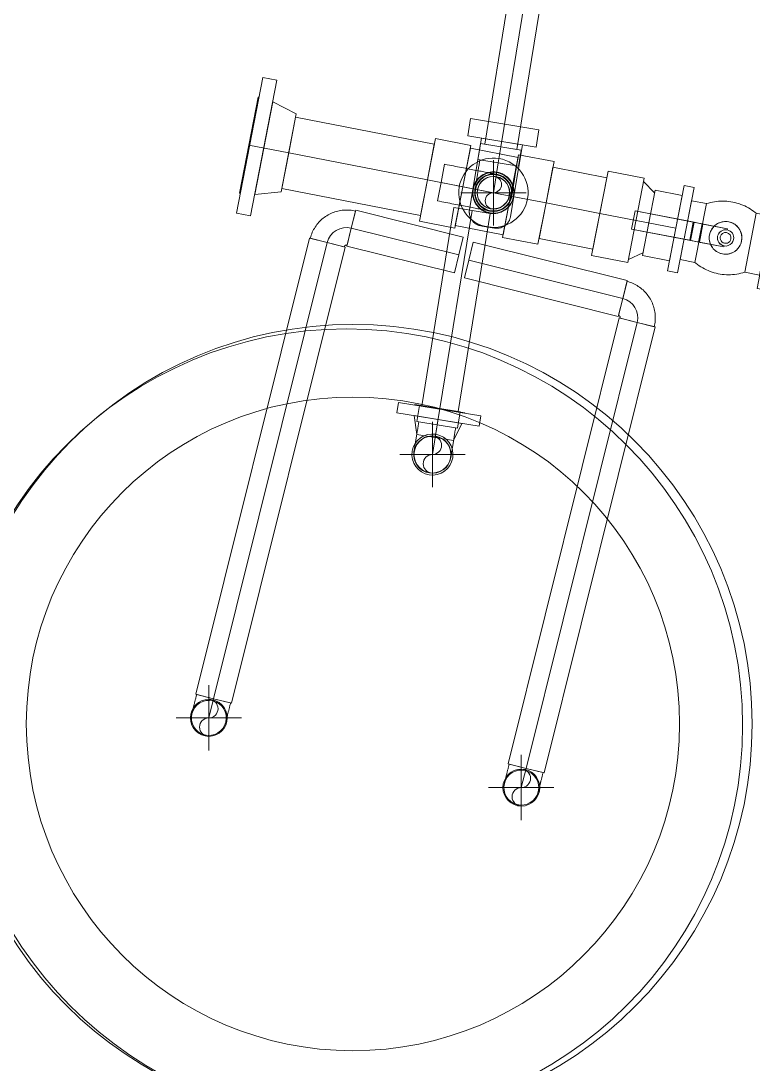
# Model space of a CAD drawing. Header units: metres. Extents: x -207 to 292, y -187 to 169.
# Drawn here: x -127.356 to -125.338, y -61.784 to -58.911 of the extents above; entities that cross this region are included whole.
import ezdxf

# ---------------------------------------------------------------- set-up
doc = ezdxf.new("R2010")
doc.units = ezdxf.units.M
for name, color, linetype, lineweight in [('A-WALL', 7, 'Continuous', 9), ('ACHURADO', 7, 'Continuous', 9), ('EQUIPOS PIS', 7, 'Continuous', 9), ('P-PIPE', 7, 'Continuous', 9), ('P-PIPE-CNTR', 7, 'Continuous', 9)]:
    doc.layers.add(name, color=color, linetype=linetype, lineweight=lineweight)
doc.layers.add('PR10-ARQ-PL-001-Emplazamiento-C-1_dwg', color=7, linetype='Continuous', lineweight=9, true_color=0x767676)

# ---------------------------------------------------------------- blocks, each defined once
blk = doc.blocks.new('M_Ball Valve - 50-150 mm - 150 mm-2178677-PLANTA EMPLAZAMIENTO ACTUALIZADO')
at = {"layer": 'P-PIPE'}
for p, q in [((-0.1395, 0.12), (-0.1116, 0.12)), ((-0.1395, 0.12), (-0.1395, -0.12)), ((-0.1395, 0.12), (-0.1395, -0.12)), ((-0.1116, -0.12), (-0.1116, 0.12)), ((-0.1116, -0.12), (-0.1116, 0.12)), ((0.1116, 0.12), (0.1395, 0.12)), ((0.1116, 0.12), (0.1116, -0.12)), ((0.1116, 0.12), (0.1116, -0.12)), ((0.1395, -0.12), (0.1395, 0.12)), ((0.1395, -0.12), (0.1395, 0.12)), ((-0.1116, 0.0825), (-0.0698, 0.0825)), ((-0.1116, -0.0825), (-0.1116, 0.0825)), ((-0.1116, -0.0825), (-0.1116, 0.0825)), ((-0.0698, 0.0825), (-0.0698, -0.0825)), ((-0.0698, 0.0825), (-0.0698, -0.0825)), ((0.0698, 0.0825), (0.1116, 0.0825)), ((0.0698, 0.0825), (0.0698, -0.0825)), ((0.0698, 0.0825), (0.0698, -0.0825)), ((0.1116, 0.0825), (0.1116, -0.0825)), ((0.1116, 0.0825), (0.1116, -0.0825)), ((0, 0.0255), (0, 0.0225)), ((0, 0.0225), (0, 0.0255)), ((0, 0.0255), (0.0684, 0.0255)), ((0.0711, 0.0255), (0, 0.0255)), ((0.0684, 0.0255), (0.0932, 0.0255)), ((0.0684, -0.0255), (0.0684, 0.0255)), ((0.0711, 0.0255), (0.0711, -0.0255)), ((0.0958, 0.0255), (0.0711, 0.0255)), ((0.0932, 0.0255), (0.259, 0.0255)), ((0.0932, -0.0255), (0.0932, 0.0255)), ((0.0958, 0.0255), (0.0958, -0.0255)), ((0.259, 0.0255), (0.0958, 0.0255)), ((0.259, 0.0255), (0.259, -0.0255)), ((0.259, -0.0255), (0.259, 0.0255)), ((0, -0.0255), (0, -0.0225)), ((0, -0.0225), (0, -0.0255)), ((0.0711, -0.0255), (0, -0.0255)), ((0.0684, -0.0255), (0, -0.0255)), ((0.0932, -0.0255), (0.0684, -0.0255)), ((0.0711, -0.0255), (0.0958, -0.0255)), ((0.259, -0.0255), (0.0932, -0.0255)), ((0.0958, -0.0255), (0.259, -0.0255)), ((-0.0698, -0.0825), (-0.1116, -0.0825)), ((0.1116, -0.0825), (0.0698, -0.0825)), ((-0.1116, -0.12), (-0.1395, -0.12)), ((0.1395, -0.12), (0.1116, -0.12))]:
    blk.add_line(p, q, dxfattribs=at)
at = {"layer": 'P-PIPE', "flags": 128}
for points in [[(0.0698, 0.0825), (0.0647, 0.0852), (0.0596, 0.0877), (0.0544, 0.09), (0.0491, 0.092), (0.0437, 0.0939), (0.0382, 0.0955), (0.0327, 0.0969), (0.0271, 0.0981), (0.0215, 0.0991), (0.0159, 0.0999), (0.0102, 0.1004), (0.0045, 0.1007), (-0.0012, 0.1007), (-0.0069, 0.1006), (-0.0126, 0.1002), (-0.0183, 0.0996), (-0.0239, 0.0987), (-0.0295, 0.0977), (-0.035, 0.0964), (-0.0405, 0.0948), (-0.046, 0.0931), (-0.0513, 0.0912), (-0.0566, 0.089), (-0.0618, 0.0866), (-0.0669, 0.0841), (-0.0698, 0.0825)], [(-0.0698, -0.0825), (-0.0647, -0.0852), (-0.0596, -0.0877), (-0.0544, -0.09), (-0.0491, -0.092), (-0.0437, -0.0939), (-0.0382, -0.0955), (-0.0327, -0.0969), (-0.0271, -0.0981), (-0.0215, -0.0991), (-0.0159, -0.0999), (-0.0102, -0.1004), (-0.0045, -0.1007), (0.0012, -0.1007), (0.0069, -0.1006), (0.0126, -0.1002), (0.0183, -0.0996), (0.0239, -0.0987), (0.0295, -0.0977), (0.035, -0.0964), (0.0405, -0.0948), (0.046, -0.0931), (0.0513, -0.0912), (0.0566, -0.089), (0.0618, -0.0866), (0.0669, -0.0841), (0.0698, -0.0825)]]:
    blk.add_lwpolyline(points, dxfattribs=at)
at = {"layer": 'P-PIPE'}
for radius, start, end in [(0.045, 360, 180), (0.0225, 360, 180), (0.0225, 0, 180), (0.015, 0, 180), (0.015, 360, 180), (0.015, 0, 180), (0.015, 0, 180), (0.0225, 360, 90), (0.0225, 0, 90), (0.045, 180, 360), (0.0225, 180, 360), (0.0225, 180, 360), (0.015, 180, 360), (0.015, 180, 360), (0.015, 180, 360), (0.015, 180, 360), (0.0225, 270, 360), (0.0225, 270, 360)]:
    blk.add_arc((0, 0), radius, start, end, dxfattribs=at)
for points in [[(-0.045, 0), (-0.045, 0.0052), (-0.0436, 0.0131), (-0.0392, 0.0226), (-0.0346, 0.0291), (-0.0291, 0.0346), (-0.0205, 0.0407), (-0.008, 0.0452), (0.008, 0.0452), (0.0205, 0.0407), (0.0291, 0.0346), (0.0347, 0.0291), (0.0392, 0.0226), (0.0436, 0.0131), (0.045, 0.0052), (0.045, 0)], [(0.045, 0), (0.045, -0.0052), (0.0436, -0.0131), (0.0392, -0.0226), (0.0347, -0.0291), (0.0291, -0.0346), (0.0205, -0.0407), (0.008, -0.0452), (-0.008, -0.0452), (-0.0205, -0.0407), (-0.0291, -0.0346), (-0.0346, -0.0291), (-0.0392, -0.0226), (-0.0436, -0.0131), (-0.045, -0.0052), (-0.045, 0)]]:
    blk.add_open_spline(points, degree=3, knots=[-1, -1, -1, -1, -0.888889, -0.833333, -0.777778, -0.722222, -0.666667, -0.555556, -0.444444, -0.333333, -0.277778, -0.222222, -0.166667, -0.111111, 0, 0, 0, 0], dxfattribs=at)
blk = doc.blocks.new('Plastico - Reducción - PL - Reducción-2184753-PLANTA EMPLAZAMIENTO ACTUALIZADO')
at = {"layer": 'P-PIPE'}
for radius, start, end in [(0.0566, 338.4354, 158.4354), (0.0566, 338.4354, 158.4354), (0.0503, 68.4354, 248.4354), (0.0503, 68.4354, 248.4354), (0.0513, 338.4354, 158.4354), (0.0445, 338.4354, 158.4354), (0.0503, 248.4354, 68.4354), (0.0503, 248.4354, 68.4354), (0.0566, 158.4354, 338.4354), (0.0566, 158.4354, 338.4354), (0.0514, 158.4354, 338.4354), (0.0444, 158.4354, 338.4354)]:
    blk.add_arc((-126.0536, -59.3843), radius, start, end, dxfattribs=at)
blk = doc.blocks.new('M_Check Valve - 50-300 mm - Flanged - 80 mm-2184639-PLANTA EMPLAZAMIENTO ACTUALIZADO')
at = {"layer": 'P-PIPE'}
for p, q in [((-126.1164, -59.1802), (-126.1243, -59.2278)), ((-126.0222, -59.1959), (-126.1164, -59.1802)), ((-125.928, -59.2116), (-126.0222, -59.1959)), ((-126.1243, -59.2278), (-126.0301, -59.2435)), ((-126.0867, -59.2341), (-126.1101, -59.3749)), ((-126.0867, -59.2341), (-126.0301, -59.2435)), ((-125.9359, -59.2592), (-125.928, -59.2116)), ((-126.0301, -59.2435), (-125.9736, -59.2529)), ((-126.0301, -59.2435), (-125.9359, -59.2592)), ((-125.9971, -59.3938), (-125.9736, -59.2529)), ((-126.1101, -59.3749), (-126.1196, -59.4314)), ((-126.0065, -59.4503), (-125.9971, -59.3938))]:
    blk.add_line(p, q, dxfattribs=at)
at = {"layer": 'P-PIPE', "flags": 128}
for points in [[(-126.0882, -59.4753), (-126.0897, -59.475), (-126.0912, -59.4747), (-126.0927, -59.4743), (-126.0942, -59.4738), (-126.0956, -59.4733), (-126.097, -59.4727), (-126.0984, -59.4721), (-126.0997, -59.4714), (-126.1011, -59.4707), (-126.1024, -59.4699), (-126.1037, -59.469), (-126.1049, -59.4681), (-126.1061, -59.4672), (-126.1073, -59.4662), (-126.1084, -59.4652), (-126.1094, -59.4641), (-126.1105, -59.463), (-126.1115, -59.4618), (-126.1124, -59.4606), (-126.1133, -59.4594), (-126.1141, -59.4581), (-126.1149, -59.4568), (-126.1157, -59.4555), (-126.1164, -59.4541), (-126.117, -59.4527), (-126.1176, -59.4513), (-126.1181, -59.4499), (-126.1185, -59.4484), (-126.1189, -59.447), (-126.1193, -59.4455), (-126.1196, -59.444), (-126.1198, -59.4425), (-126.1199, -59.441), (-126.12, -59.4394), (-126.1201, -59.4379), (-126.1201, -59.4364), (-126.12, -59.4349), (-126.1198, -59.4334), (-126.1196, -59.4318), (-126.1196, -59.4314)], [(-126.0065, -59.4503), (-126.0068, -59.4518), (-126.0071, -59.4533), (-126.0075, -59.4547), (-126.008, -59.4562), (-126.0085, -59.4576), (-126.0091, -59.459), (-126.0097, -59.4604), (-126.0104, -59.4618), (-126.0111, -59.4631), (-126.0119, -59.4644), (-126.0128, -59.4657), (-126.0137, -59.4669), (-126.0146, -59.4681), (-126.0156, -59.4693), (-126.0166, -59.4704), (-126.0177, -59.4715), (-126.0188, -59.4725), (-126.02, -59.4735), (-126.0212, -59.4744), (-126.0224, -59.4753), (-126.0237, -59.4762), (-126.025, -59.477), (-126.0263, -59.4777), (-126.0277, -59.4784), (-126.0291, -59.479), (-126.0305, -59.4796), (-126.0319, -59.4801), (-126.0334, -59.4806), (-126.0348, -59.481), (-126.0363, -59.4813), (-126.0378, -59.4816), (-126.0393, -59.4818), (-126.0408, -59.482), (-126.0424, -59.4821), (-126.0439, -59.4821), (-126.0454, -59.4821), (-126.0469, -59.482), (-126.0485, -59.4819), (-126.05, -59.4817), (-126.0504, -59.4816)], [(-126.0693, -59.4784), (-126.0701, -59.4783), (-126.0708, -59.4782), (-126.0716, -59.4781), (-126.0723, -59.4779), (-126.0731, -59.4778), (-126.0738, -59.4777), (-126.0745, -59.4776), (-126.0753, -59.4774), (-126.076, -59.4773), (-126.0767, -59.4772), (-126.0774, -59.4771), (-126.0781, -59.477), (-126.0787, -59.4769), (-126.0794, -59.4768), (-126.08, -59.4767), (-126.0806, -59.4766), (-126.0812, -59.4765), (-126.0818, -59.4764), (-126.0824, -59.4763), (-126.0829, -59.4762), (-126.0834, -59.4761), (-126.0839, -59.476), (-126.0844, -59.4759), (-126.0848, -59.4759), (-126.0852, -59.4758), (-126.0856, -59.4757), (-126.086, -59.4757), (-126.0864, -59.4756), (-126.0867, -59.4755), (-126.087, -59.4755), (-126.0872, -59.4755), (-126.0875, -59.4754), (-126.0877, -59.4754), (-126.0878, -59.4754), (-126.088, -59.4753), (-126.0881, -59.4753), (-126.0882, -59.4753), (-126.0882, -59.4753), (-126.0882, -59.4753)], [(-126.0882, -59.4753), (-126.0882, -59.4753), (-126.0881, -59.4753), (-126.088, -59.4753), (-126.0879, -59.4753), (-126.0877, -59.4754), (-126.0875, -59.4754), (-126.0873, -59.4754), (-126.087, -59.4755), (-126.0868, -59.4755), (-126.0864, -59.4756), (-126.0861, -59.4756), (-126.0857, -59.4757), (-126.0854, -59.4758), (-126.0849, -59.4758), (-126.0845, -59.4759), (-126.084, -59.476), (-126.0835, -59.4761), (-126.083, -59.4762), (-126.0825, -59.4762), (-126.0819, -59.4763), (-126.0814, -59.4764), (-126.0808, -59.4765), (-126.0802, -59.4766), (-126.0795, -59.4767), (-126.0789, -59.4768), (-126.0782, -59.477), (-126.0776, -59.4771), (-126.0769, -59.4772), (-126.0762, -59.4773), (-126.0755, -59.4774), (-126.0747, -59.4775), (-126.074, -59.4777), (-126.0733, -59.4778), (-126.0725, -59.4779), (-126.0718, -59.478), (-126.071, -59.4782), (-126.0703, -59.4783), (-126.0695, -59.4784), (-126.0693, -59.4784)], [(-126.0693, -59.4784), (-126.0685, -59.4786), (-126.0678, -59.4787), (-126.067, -59.4788), (-126.0663, -59.4789), (-126.0655, -59.4791), (-126.0648, -59.4792), (-126.0641, -59.4793), (-126.0633, -59.4794), (-126.0626, -59.4796), (-126.0619, -59.4797), (-126.0612, -59.4798), (-126.0606, -59.4799), (-126.0599, -59.48), (-126.0592, -59.4801), (-126.0586, -59.4802), (-126.058, -59.4803), (-126.0574, -59.4804), (-126.0568, -59.4805), (-126.0563, -59.4806), (-126.0557, -59.4807), (-126.0552, -59.4808), (-126.0547, -59.4809), (-126.0542, -59.481), (-126.0538, -59.481), (-126.0534, -59.4811), (-126.053, -59.4812), (-126.0526, -59.4812), (-126.0523, -59.4813), (-126.0519, -59.4813), (-126.0517, -59.4814), (-126.0514, -59.4814), (-126.0512, -59.4815), (-126.051, -59.4815), (-126.0508, -59.4815), (-126.0506, -59.4816), (-126.0505, -59.4816), (-126.0504, -59.4816), (-126.0504, -59.4816), (-126.0504, -59.4816)], [(-126.0504, -59.4816), (-126.0504, -59.4816), (-126.0505, -59.4816), (-126.0506, -59.4816), (-126.0507, -59.4815), (-126.0509, -59.4815), (-126.0511, -59.4815), (-126.0513, -59.4814), (-126.0516, -59.4814), (-126.0519, -59.4813), (-126.0522, -59.4813), (-126.0525, -59.4812), (-126.0529, -59.4812), (-126.0533, -59.4811), (-126.0537, -59.481), (-126.0541, -59.481), (-126.0546, -59.4809), (-126.0551, -59.4808), (-126.0556, -59.4807), (-126.0561, -59.4806), (-126.0567, -59.4805), (-126.0572, -59.4805), (-126.0578, -59.4804), (-126.0584, -59.4803), (-126.0591, -59.4801), (-126.0597, -59.48), (-126.0604, -59.4799), (-126.0611, -59.4798), (-126.0617, -59.4797), (-126.0624, -59.4796), (-126.0632, -59.4795), (-126.0639, -59.4793), (-126.0646, -59.4792), (-126.0653, -59.4791), (-126.0661, -59.479), (-126.0668, -59.4789), (-126.0676, -59.4787), (-126.0683, -59.4786), (-126.0691, -59.4785), (-126.0693, -59.4784)]]:
    blk.add_lwpolyline(points, dxfattribs=at)
at = {"layer": 'P-PIPE'}
for radius, start, end in [(0.0955, 350.538, 170.538), (0.0955, 350.538, 170.538), (0.0955, 350.538, 170.538), (0.0955, 350.538, 170.538), (0.0573, 350.538, 170.538), (0.0573, 350.538, 170.538), (0.0955, 170.538, 350.538), (0.0955, 170.538, 350.538), (0.0955, 170.538, 350.538), (0.0955, 170.538, 350.538), (0.0573, 170.538, 350.538), (0.0573, 170.538, 350.538)]:
    blk.add_arc((-126.0536, -59.3843), radius, start, end, dxfattribs=at)
for points, knots in [([(-126.0442, -59.3278), (-126.0478, -59.3272), (-126.0533, -59.3268), (-126.0604, -59.3274), (-126.0656, -59.3282), (-126.0705, -59.3295), (-126.0751, -59.3312), (-126.0795, -59.3331), (-126.0835, -59.3354), (-126.0873, -59.3379), (-126.0919, -59.3415), (-126.097, -59.3465), (-126.1019, -59.3531), (-126.107, -59.3624), (-126.1093, -59.3699), (-126.1101, -59.3749)], [0, 0, 0, 0, 0.1, 0.15, 0.2, 0.25, 0.3, 0.35, 0.4, 0.45, 0.5, 0.6, 0.7, 0.8, 1, 1, 1, 1]), ([(-126.1101, -59.3749), (-126.1097, -59.3724), (-126.1085, -59.3674), (-126.1057, -59.3601), (-126.1019, -59.3531), (-126.097, -59.3465), (-126.0919, -59.3415), (-126.0873, -59.3379), (-126.0835, -59.3354), (-126.0795, -59.3331), (-126.0751, -59.3312), (-126.0705, -59.3295), (-126.0656, -59.3282), (-126.0604, -59.3274), (-126.0533, -59.3268), (-126.0478, -59.3272), (-126.0442, -59.3278)], [0, 0, 0, 0, 0.1, 0.2, 0.3, 0.4, 0.5, 0.55, 0.6, 0.65, 0.7, 0.75, 0.8, 0.85, 0.9, 1, 1, 1, 1]), ([(-125.9971, -59.3938), (-125.9967, -59.3912), (-125.9962, -59.3861), (-125.9965, -59.3783), (-125.9978, -59.3704), (-126.0004, -59.3626), (-126.0035, -59.3563), (-126.0067, -59.3513), (-126.0095, -59.3477), (-126.0126, -59.3443), (-126.016, -59.341), (-126.0199, -59.3379), (-126.0241, -59.3351), (-126.0287, -59.3326), (-126.0353, -59.3298), (-126.0406, -59.3284), (-126.0442, -59.3278)], [0, 0, 0, 0, 0.1, 0.2, 0.3, 0.4, 0.5, 0.55, 0.6, 0.65, 0.7, 0.75, 0.8, 0.85, 0.9, 1, 1, 1, 1]), ([(-126.0442, -59.3278), (-126.0406, -59.3284), (-126.0353, -59.3298), (-126.0287, -59.3326), (-126.0241, -59.3351), (-126.0199, -59.3379), (-126.016, -59.341), (-126.0126, -59.3443), (-126.0095, -59.3477), (-126.0067, -59.3513), (-126.0035, -59.3563), (-126.0004, -59.3626), (-125.9978, -59.3704), (-125.996, -59.3809), (-125.9963, -59.3887), (-125.9971, -59.3938)], [0, 0, 0, 0, 0.1, 0.15, 0.2, 0.25, 0.3, 0.35, 0.4, 0.45, 0.5, 0.6, 0.7, 0.8, 1, 1, 1, 1]), ([(-126.063, -59.4409), (-126.0667, -59.4403), (-126.0719, -59.4388), (-126.0785, -59.436), (-126.0831, -59.4336), (-126.0873, -59.4308), (-126.0912, -59.4277), (-126.0947, -59.4244), (-126.0978, -59.4209), (-126.1005, -59.4173), (-126.1037, -59.4124), (-126.1069, -59.406), (-126.1094, -59.3983), (-126.1112, -59.3878), (-126.111, -59.38), (-126.1101, -59.3749)], [0, 0, 0, 0, 0.1, 0.15, 0.2, 0.25, 0.3, 0.35, 0.4, 0.45, 0.5, 0.6, 0.7, 0.8, 1, 1, 1, 1]), ([(-126.1101, -59.3749), (-126.1106, -59.3775), (-126.1111, -59.3826), (-126.1108, -59.3904), (-126.1094, -59.3983), (-126.1069, -59.406), (-126.1037, -59.4124), (-126.1005, -59.4173), (-126.0978, -59.4209), (-126.0947, -59.4244), (-126.0912, -59.4277), (-126.0873, -59.4308), (-126.0831, -59.4336), (-126.0785, -59.436), (-126.0719, -59.4388), (-126.0667, -59.4403), (-126.063, -59.4409)], [0, 0, 0, 0, 0.1, 0.2, 0.3, 0.4, 0.5, 0.55, 0.6, 0.65, 0.7, 0.75, 0.8, 0.85, 0.9, 1, 1, 1, 1]), ([(-126.063, -59.4409), (-126.0594, -59.4415), (-126.054, -59.4418), (-126.0469, -59.4413), (-126.0417, -59.4405), (-126.0368, -59.4392), (-126.0321, -59.4375), (-126.0278, -59.4355), (-126.0237, -59.4333), (-126.02, -59.4308), (-126.0153, -59.4271), (-126.0103, -59.4221), (-126.0054, -59.4156), (-126.0002, -59.4063), (-125.9979, -59.3988), (-125.9971, -59.3938)], [0, 0, 0, 0, 0.1, 0.15, 0.2, 0.25, 0.3, 0.35, 0.4, 0.45, 0.5, 0.6, 0.7, 0.8, 1, 1, 1, 1]), ([(-125.9971, -59.3938), (-125.9975, -59.3963), (-125.9987, -59.4013), (-126.0015, -59.4086), (-126.0054, -59.4156), (-126.0103, -59.4221), (-126.0153, -59.4271), (-126.02, -59.4308), (-126.0237, -59.4333), (-126.0278, -59.4355), (-126.0321, -59.4375), (-126.0368, -59.4392), (-126.0417, -59.4405), (-126.0469, -59.4413), (-126.054, -59.4418), (-126.0594, -59.4415), (-126.063, -59.4409)], [0, 0, 0, 0, 0.1, 0.2, 0.3, 0.4, 0.5, 0.55, 0.6, 0.65, 0.7, 0.75, 0.8, 0.85, 0.9, 1, 1, 1, 1])]:
    blk.add_open_spline(points, degree=3, knots=knots, dxfattribs=at)
blk = doc.blocks.new('Plastico - Codo - PL - Codo-2184908-PLANTA EMPLAZAMIENTO ACTUALIZADO')
at = {"layer": 'P-PIPE'}
for p, q in [((-126.257, -59.9699), (-126.2643, -60.0143)), ((-126.2012, -59.979), (-126.257, -59.9699)), ((-126.1453, -59.9881), (-126.2012, -59.979)), ((-126.2643, -60.0143), (-126.2084, -60.0234)), ((-126.2591, -60.0152), (-126.2084, -60.0234)), ((-126.1525, -60.0325), (-126.1453, -59.9881)), ((-126.2084, -60.0234), (-126.1577, -60.0317)), ((-126.2084, -60.0234), (-126.1525, -60.0325))]:
    blk.add_line(p, q, dxfattribs=at)
at = {"layer": 'P-PIPE', "flags": 128}
for points in [[(-126.2591, -60.0152), (-126.2596, -60.0185), (-126.2601, -60.0217), (-126.2607, -60.025), (-126.2612, -60.0282), (-126.2617, -60.0315), (-126.2622, -60.0347), (-126.2628, -60.0378), (-126.2633, -60.041), (-126.2638, -60.0441), (-126.2643, -60.0471), (-126.2648, -60.0501), (-126.2652, -60.053), (-126.2657, -60.0559), (-126.2662, -60.0587), (-126.2666, -60.0615), (-126.267, -60.0641), (-126.2675, -60.0667), (-126.2679, -60.0692), (-126.2683, -60.0716), (-126.2686, -60.074), (-126.269, -60.0762), (-126.2693, -60.0783), (-126.2697, -60.0804), (-126.27, -60.0823), (-126.2703, -60.0841), (-126.2706, -60.0859), (-126.2708, -60.0875), (-126.2711, -60.0889), (-126.2713, -60.0903), (-126.2715, -60.0916), (-126.2717, -60.0927), (-126.2718, -60.0937), (-126.272, -60.0946), (-126.2721, -60.0953), (-126.2722, -60.0959), (-126.2723, -60.0964), (-126.2723, -60.0968), (-126.2724, -60.097), (-126.2724, -60.0971)], [(-126.171, -60.1136), (-126.171, -60.1135), (-126.171, -60.1133), (-126.1709, -60.113), (-126.1709, -60.1126), (-126.1708, -60.112), (-126.1706, -60.1113), (-126.1705, -60.1104), (-126.1704, -60.1094), (-126.1702, -60.1084), (-126.17, -60.1071), (-126.1698, -60.1058), (-126.1695, -60.1043), (-126.1693, -60.1028), (-126.169, -60.1011), (-126.1687, -60.0993), (-126.1684, -60.0974), (-126.1681, -60.0954), (-126.1677, -60.0933), (-126.1674, -60.0911), (-126.167, -60.0888), (-126.1666, -60.0864), (-126.1662, -60.0839), (-126.1658, -60.0813), (-126.1654, -60.0787), (-126.1649, -60.0759), (-126.1645, -60.0731), (-126.164, -60.0703), (-126.1635, -60.0674), (-126.163, -60.0644), (-126.1625, -60.0614), (-126.162, -60.0583), (-126.1615, -60.0552), (-126.161, -60.052), (-126.1605, -60.0488), (-126.16, -60.0456), (-126.1595, -60.0424), (-126.1589, -60.0391), (-126.1584, -60.0358), (-126.1579, -60.0325), (-126.1577, -60.0317)]]:
    blk.add_lwpolyline(points, dxfattribs=at)
at = {"layer": 'P-PIPE'}
for radius, start, end in [(0.0566, 80.7701, 260.7701), (0.0566, 80.7701, 260.7701), (0.0514, 80.7701, 260.7701), (0.0566, 260.7701, 80.7701), (0.0566, 260.7701, 80.7701), (0.0514, 260.7701, 80.7701)]:
    blk.add_arc((-126.2217, -60.1054), radius, start, end, dxfattribs=at)
blk = doc.blocks.new('M_RVR_Codo material - CO - Codo-2185173-PLANTA EMPLAZAMIENTO ACTUALIZADO')
at = {"layer": 'P-PIPE'}
for p, q in [((-125.9635, -60.9696), (-126.0103, -60.9579)), ((-125.9635, -60.9696), (-126.0103, -60.9579)), ((-125.9168, -60.9812), (-125.9635, -60.9696)), ((-125.9168, -60.9812), (-125.9635, -60.9696))]:
    blk.add_line(p, q, dxfattribs=at)
at = {"layer": 'P-PIPE', "flags": 128}
for points in [[(-126.0103, -60.9579), (-126.0108, -60.96), (-126.0114, -60.9622), (-126.0119, -60.9643), (-126.0124, -60.9664), (-126.0129, -60.9684), (-126.0134, -60.9705), (-126.0139, -60.9726), (-126.0145, -60.9746), (-126.0149, -60.9766), (-126.0154, -60.9785), (-126.0159, -60.9805), (-126.0164, -60.9824), (-126.0169, -60.9842), (-126.0173, -60.986), (-126.0178, -60.9878), (-126.0182, -60.9895), (-126.0186, -60.9912), (-126.019, -60.9928), (-126.0194, -60.9944), (-126.0198, -60.9959), (-126.0201, -60.9973), (-126.0205, -60.9987), (-126.0208, -61), (-126.0211, -61.0013), (-126.0214, -61.0025), (-126.0217, -61.0036), (-126.0219, -61.0046), (-126.0222, -61.0056), (-126.0224, -61.0065), (-126.0226, -61.0073), (-126.0228, -61.008), (-126.0229, -61.0086), (-126.0231, -61.0092), (-126.0232, -61.0097), (-126.0233, -61.0101), (-126.0234, -61.0104), (-126.0234, -61.0106), (-126.0235, -61.0108), (-126.0235, -61.0109)], [(-125.93, -61.0342), (-125.93, -61.0341), (-125.9299, -61.034), (-125.9299, -61.0338), (-125.9298, -61.0335), (-125.9297, -61.0331), (-125.9296, -61.0327), (-125.9294, -61.0321), (-125.9293, -61.0315), (-125.9291, -61.0308), (-125.9289, -61.03), (-125.9287, -61.0291), (-125.9285, -61.0282), (-125.9282, -61.0272), (-125.9279, -61.0261), (-125.9277, -61.0249), (-125.9273, -61.0237), (-125.927, -61.0224), (-125.9267, -61.021), (-125.9263, -61.0196), (-125.926, -61.0181), (-125.9256, -61.0166), (-125.9252, -61.015), (-125.9248, -61.0133), (-125.9243, -61.0116), (-125.9239, -61.0098), (-125.9234, -61.008), (-125.923, -61.0062), (-125.9225, -61.0043), (-125.922, -61.0024), (-125.9215, -61.0004), (-125.9211, -60.9984), (-125.9205, -60.9964), (-125.92, -60.9944), (-125.9195, -60.9923), (-125.919, -60.9902), (-125.9185, -60.9882), (-125.918, -60.986), (-125.9174, -60.9839), (-125.9169, -60.9818), (-125.9168, -60.9812)]]:
    blk.add_lwpolyline(points, dxfattribs=at)
at = {"layer": 'P-PIPE'}
for start, end in [(76, 166), (346, 76), (166, 256), (256, 346)]:
    blk.add_arc((-125.9767, -61.0225), 0.0482, start, end, dxfattribs=at)
blk = doc.blocks.new('M_RVR_Codo material - CO - Codo-V58-PLANTA EMPLAZAMIENTO ACTUALIZADO')
at = {"layer": 'P-PIPE'}
for p, q in [((-0.0546, 0.0482), (-0.0546, 0)), ((-0.0546, 0.0482), (-0.0546, 0)), ((0, 0.0545), (-0.0482, 0.0545)), ((0, 0.0545), (-0.0482, 0.0545)), ((0.0482, 0.0545), (0, 0.0545)), ((0.0482, 0.0545), (0, 0.0545)), ((-0.0546, 0), (-0.0546, -0.0482)), ((-0.0546, 0), (-0.0546, -0.0482))]:
    blk.add_line(p, q, dxfattribs=at)
at = {"layer": 'P-PIPE', "flags": 128}
for points in [[(-0.0482, 0.0545), (-0.0482, 0.0543), (-0.0482, 0.054), (-0.0482, 0.0538), (-0.0483, 0.0535), (-0.0483, 0.0533), (-0.0484, 0.053), (-0.0484, 0.0528), (-0.0485, 0.0526), (-0.0486, 0.0523), (-0.0487, 0.0521), (-0.0488, 0.0518), (-0.0489, 0.0516), (-0.049, 0.0514), (-0.0492, 0.0512), (-0.0493, 0.051), (-0.0495, 0.0508), (-0.0496, 0.0506), (-0.0498, 0.0504), (-0.0499, 0.0502), (-0.0501, 0.05), (-0.0503, 0.0498), (-0.0505, 0.0497), (-0.0507, 0.0495), (-0.0509, 0.0493), (-0.0511, 0.0492), (-0.0513, 0.0491), (-0.0516, 0.0489), (-0.0518, 0.0488), (-0.052, 0.0487), (-0.0522, 0.0486), (-0.0525, 0.0485), (-0.0527, 0.0485), (-0.053, 0.0484), (-0.0532, 0.0483), (-0.0535, 0.0483), (-0.0537, 0.0483), (-0.054, 0.0482), (-0.0542, 0.0482), (-0.0545, 0.0482), (-0.0546, 0.0482)], [(-0.0546, -0.0482), (-0.0504, -0.0481), (-0.0463, -0.0479), (-0.0422, -0.0475), (-0.0382, -0.0469), (-0.0341, -0.0462), (-0.0301, -0.0453), (-0.0262, -0.0442), (-0.0222, -0.043), (-0.0184, -0.0416), (-0.0145, -0.0401), (-0.0108, -0.0384), (-0.0071, -0.0366), (-0.0035, -0.0346), (0, -0.0325), (0.0035, -0.0303), (0.0068, -0.0279), (0.0101, -0.0253), (0.0132, -0.0227), (0.0162, -0.0199), (0.0192, -0.017), (0.022, -0.014), (0.0246, -0.0109), (0.0272, -0.0077), (0.0296, -0.0044), (0.0319, -0.001), (0.0341, 0.0025), (0.0361, 0.0061), (0.0379, 0.0098), (0.0397, 0.0135), (0.0412, 0.0173), (0.0426, 0.0212), (0.0439, 0.0251), (0.045, 0.029), (0.0459, 0.0331), (0.0467, 0.0371), (0.0473, 0.0411), (0.0478, 0.0452), (0.0481, 0.0493), (0.0482, 0.0534), (0.0482, 0.0545)]]:
    blk.add_lwpolyline(points, dxfattribs=at)
blk = doc.blocks.new('Plastico - Codo - PL - Codo-V60-PLANTA EMPLAZAMIENTO ACTUALIZADO')
at = {"layer": 'P-PIPE'}
for p, q in [((-126.089, -59.2489), (-126.0962, -59.2933)), ((-126.0331, -59.258), (-126.089, -59.2489)), ((-125.9772, -59.2671), (-126.0331, -59.258)), ((-125.9844, -59.3115), (-125.9772, -59.2671)), ((-126.0962, -59.2933), (-126.0403, -59.3024)), ((-126.0403, -59.3024), (-126.091, -59.2942)), ((-126.0403, -59.3024), (-125.9844, -59.3115)), ((-125.9896, -59.3106), (-126.0403, -59.3024))]:
    blk.add_line(p, q, dxfattribs=at)
at = {"layer": 'P-PIPE', "flags": 128}
for points in [[(-126.1043, -59.3761), (-126.1043, -59.376), (-126.1043, -59.3758), (-126.1042, -59.3755), (-126.1041, -59.3751), (-126.104, -59.3745), (-126.1039, -59.3738), (-126.1038, -59.3729), (-126.1036, -59.3719), (-126.1035, -59.3709), (-126.1033, -59.3696), (-126.103, -59.3683), (-126.1028, -59.3668), (-126.1025, -59.3653), (-126.1023, -59.3636), (-126.102, -59.3618), (-126.1017, -59.3599), (-126.1013, -59.3579), (-126.101, -59.3558), (-126.1006, -59.3536), (-126.1003, -59.3513), (-126.0999, -59.3489), (-126.0995, -59.3464), (-126.0991, -59.3438), (-126.0986, -59.3412), (-126.0982, -59.3384), (-126.0977, -59.3356), (-126.0973, -59.3328), (-126.0968, -59.3299), (-126.0963, -59.3269), (-126.0958, -59.3239), (-126.0953, -59.3208), (-126.0948, -59.3177), (-126.0943, -59.3145), (-126.0938, -59.3113), (-126.0933, -59.3081), (-126.0927, -59.3049), (-126.0922, -59.3016), (-126.0917, -59.2983), (-126.0911, -59.295), (-126.091, -59.2942)], [(-125.9896, -59.3106), (-125.9902, -59.3139), (-125.9907, -59.3172), (-125.9912, -59.3204), (-125.9917, -59.3237), (-125.9923, -59.3269), (-125.9928, -59.3301), (-125.9933, -59.3333), (-125.9938, -59.3364), (-125.9943, -59.3395), (-125.9948, -59.3425), (-125.9953, -59.3455), (-125.9958, -59.3485), (-125.9962, -59.3514), (-125.9967, -59.3542), (-125.9971, -59.3569), (-125.9976, -59.3596), (-125.998, -59.3622), (-125.9984, -59.3647), (-125.9988, -59.3671), (-125.9992, -59.3694), (-125.9995, -59.3717), (-125.9999, -59.3738), (-126.0002, -59.3758), (-126.0005, -59.3778), (-126.0008, -59.3796), (-126.0011, -59.3813), (-126.0014, -59.3829), (-126.0016, -59.3844), (-126.0018, -59.3858), (-126.002, -59.387), (-126.0022, -59.3881), (-126.0024, -59.3891), (-126.0025, -59.39), (-126.0026, -59.3908), (-126.0027, -59.3914), (-126.0028, -59.3919), (-126.0029, -59.3922), (-126.0029, -59.3925), (-126.0029, -59.3926)], [(-126.1043, -59.3761), (-126.1039, -59.3741), (-126.1035, -59.3721), (-126.103, -59.3701), (-126.1023, -59.3681), (-126.1017, -59.3662), (-126.1009, -59.3643), (-126.1001, -59.3624), (-126.0991, -59.3606), (-126.0982, -59.3588), (-126.0971, -59.357), (-126.096, -59.3553), (-126.0948, -59.3536), (-126.0935, -59.352), (-126.0922, -59.3504), (-126.0908, -59.3489), (-126.0894, -59.3475), (-126.0879, -59.3461), (-126.0863, -59.3447), (-126.0847, -59.3435), (-126.083, -59.3422), (-126.0813, -59.3411), (-126.0796, -59.34), (-126.0778, -59.339), (-126.0759, -59.3381), (-126.0741, -59.3372), (-126.0722, -59.3365), (-126.0702, -59.3358), (-126.0683, -59.3351), (-126.0663, -59.3346), (-126.0643, -59.3341), (-126.0623, -59.3337), (-126.0603, -59.3334), (-126.0582, -59.3332), (-126.0562, -59.3331), (-126.0541, -59.333), (-126.0521, -59.333), (-126.05, -59.3331), (-126.048, -59.3333), (-126.0459, -59.3336), (-126.0454, -59.3337)], [(-126.0454, -59.3337), (-126.0434, -59.334), (-126.0414, -59.3345), (-126.0394, -59.335), (-126.0374, -59.3356), (-126.0355, -59.3363), (-126.0336, -59.3371), (-126.0317, -59.3379), (-126.0299, -59.3388), (-126.0281, -59.3398), (-126.0263, -59.3409), (-126.0246, -59.342), (-126.0229, -59.3432), (-126.0213, -59.3444), (-126.0197, -59.3458), (-126.0182, -59.3472), (-126.0167, -59.3486), (-126.0153, -59.3501), (-126.014, -59.3517), (-126.0127, -59.3533), (-126.0115, -59.3549), (-126.0104, -59.3566), (-126.0093, -59.3584), (-126.0083, -59.3602), (-126.0074, -59.362), (-126.0065, -59.3639), (-126.0057, -59.3658), (-126.005, -59.3677), (-126.0044, -59.3697), (-126.0039, -59.3717), (-126.0034, -59.3737), (-126.003, -59.3757), (-126.0027, -59.3777), (-126.0025, -59.3797), (-126.0023, -59.3818), (-126.0023, -59.3838), (-126.0023, -59.3859), (-126.0024, -59.3879), (-126.0026, -59.39), (-126.0029, -59.392), (-126.0029, -59.3926)], [(-126.0619, -59.435), (-126.0639, -59.4347), (-126.0659, -59.4342), (-126.0679, -59.4337), (-126.0698, -59.4331), (-126.0718, -59.4324), (-126.0737, -59.4316), (-126.0755, -59.4308), (-126.0774, -59.4299), (-126.0792, -59.4289), (-126.0809, -59.4278), (-126.0827, -59.4267), (-126.0843, -59.4255), (-126.086, -59.4242), (-126.0875, -59.4229), (-126.089, -59.4215), (-126.0905, -59.4201), (-126.0919, -59.4186), (-126.0932, -59.417), (-126.0945, -59.4154), (-126.0957, -59.4137), (-126.0969, -59.412), (-126.0979, -59.4103), (-126.0989, -59.4085), (-126.0999, -59.4067), (-126.1007, -59.4048), (-126.1015, -59.4029), (-126.1022, -59.401), (-126.1028, -59.399), (-126.1034, -59.397), (-126.1038, -59.395), (-126.1042, -59.393), (-126.1045, -59.391), (-126.1048, -59.3889), (-126.1049, -59.3869), (-126.105, -59.3848), (-126.105, -59.3828), (-126.1048, -59.3807), (-126.1047, -59.3787), (-126.1044, -59.3767), (-126.1043, -59.3761)], [(-126.0029, -59.3926), (-126.0033, -59.3946), (-126.0038, -59.3966), (-126.0043, -59.3986), (-126.0049, -59.4005), (-126.0056, -59.4025), (-126.0063, -59.4044), (-126.0072, -59.4063), (-126.0081, -59.4081), (-126.0091, -59.4099), (-126.0101, -59.4117), (-126.0113, -59.4134), (-126.0125, -59.4151), (-126.0137, -59.4167), (-126.0151, -59.4182), (-126.0164, -59.4198), (-126.0179, -59.4212), (-126.0194, -59.4226), (-126.0209, -59.424), (-126.0226, -59.4252), (-126.0242, -59.4264), (-126.0259, -59.4276), (-126.0277, -59.4287), (-126.0295, -59.4297), (-126.0313, -59.4306), (-126.0332, -59.4314), (-126.0351, -59.4322), (-126.037, -59.4329), (-126.039, -59.4336), (-126.0409, -59.4341), (-126.0429, -59.4346), (-126.045, -59.435), (-126.047, -59.4353), (-126.049, -59.4355), (-126.0511, -59.4356), (-126.0531, -59.4357), (-126.0552, -59.4357), (-126.0572, -59.4356), (-126.0593, -59.4354), (-126.0613, -59.4351), (-126.0619, -59.435)]]:
    blk.add_lwpolyline(points, dxfattribs=at)
at = {"layer": 'P-PIPE'}
for radius, start, end in [(0.0566, 80.7701, 260.7701), (0.0566, 80.7701, 260.7701), (0.0514, 80.7701, 260.7701), (0.0566, 260.7701, 80.7701), (0.0566, 260.7701, 80.7701), (0.0514, 260.7701, 80.7701)]:
    blk.add_arc((-126.0536, -59.3843), radius, start, end, dxfattribs=at)
blk = doc.blocks.new('M_Flange - Weld Neck - Steel - Class 300 - Standard-2191496-PLANTA EMPLAZAMIENTO ACTUALIZADO')
at = {"layer": 'P-PIPE'}
for p, q in [((0.0413, 0.19), (0.0016, 0.19)), ((0.0016, 0.19), (0.0016, -0.19)), ((0.0016, 0.19), (0.0016, -0.19)), ((0.0413, -0.19), (0.0413, 0.19)), ((0.0413, -0.19), (0.0413, 0.19)), ((0.0016, 0.1349), (0, 0.1349)), ((0, 0.1349), (0, -0.135)), ((0, 0.1349), (0, -0.135)), ((0.0016, 0.1349), (0.0016, -0.135)), ((0.0016, 0.1349), (0.0016, -0.135)), ((0.1116, 0.1095), (0.0413, 0.13)), ((0.0413, 0.13), (0.0413, -0.13)), ((0.0413, 0.13), (0.0413, -0.13)), ((0.1116, -0.1096), (0.1116, 0.1095)), ((0.1116, -0.1096), (0.1116, 0.1095)), ((0.0413, -0.13), (0.1116, -0.1096)), ((0, -0.135), (0.0016, -0.135)), ((0.0016, -0.19), (0.0413, -0.19))]:
    blk.add_line(p, q, dxfattribs=at)
blk = doc.blocks.new('M_Flange - Weld Neck - Steel - Class 300 - Standard-2191546-PLANTA EMPLAZAMIENTO ACTUALIZADO')
at = {"layer": 'P-PIPE'}
for p, q in [((0.0302, 0.115), (0.0016, 0.115)), ((0.0016, 0.115), (0.0016, -0.115)), ((0.0016, 0.115), (0.0016, -0.115)), ((0.0302, -0.115), (0.0302, 0.115)), ((0.0302, -0.115), (0.0302, 0.115)), ((0.0016, 0.0698), (0, 0.0698)), ((0, 0.0698), (0, -0.0699)), ((0, 0.0698), (0, -0.0699)), ((0.0016, 0.0698), (0.0016, -0.0699)), ((0.0016, 0.0698), (0.0016, -0.0699)), ((0.0806, 0.0508), (0.0302, 0.0665)), ((0.0302, 0.0665), (0.0302, -0.0665)), ((0.0302, 0.0665), (0.0302, -0.0665)), ((0.0806, -0.0508), (0.0806, 0.0508)), ((0.0806, -0.0508), (0.0806, 0.0508)), ((0.0302, -0.0665), (0.0806, -0.0508)), ((0, -0.0699), (0.0016, -0.0699)), ((0.0016, -0.115), (0.0302, -0.115))]:
    blk.add_line(p, q, dxfattribs=at)
blk = doc.blocks.new('YADRAN_LASQUEMAS_ARQ_MO_004_PLANTA LODOS_rvt-1-PLANTA EMPLAZAMIENTO ACTUALIZADO')
at = {"layer": 'A-WALL'}
for radius, start, end in [(1.1, 0, 180), (1.1, 0, 180), (0.9, 0, 180), (0.9, 0, 180), (1.1, 180, 360), (1.1, 180, 360), (0.9, 180, 0), (0.9, 180, 360)]:
    blk.add_arc((-126.4407, -60.847), radius, start, end, dxfattribs=at)
at = {"layer": 'P-PIPE'}
for p, q in [((-125.7441, -57.1992), (-126.0775, -59.2508)), ((-125.9887, -59.2652), (-125.6553, -57.2137)), ((-126.5986, -59.1765), (-126.6177, -59.2747)), ((-126.5986, -59.1765), (-126.6177, -59.2747)), ((-126.2165, -59.2508), (-126.5986, -59.1765)), ((-126.2134, -59.2351), (-126.2355, -59.349)), ((-126.1158, -59.2541), (-126.2134, -59.2351)), ((-126.2355, -59.349), (-126.2165, -59.2508)), ((-126.2355, -59.349), (-126.2165, -59.2508)), ((-126.138, -59.3679), (-126.1158, -59.2541)), ((-126.138, -59.3679), (-126.1172, -59.2614)), ((-125.9856, -59.287), (-126.1172, -59.2614)), ((-126.0775, -59.2508), (-126.0331, -59.258)), ((-126.0775, -59.2508), (-126.0331, -59.258)), ((-126.0331, -59.258), (-125.9887, -59.2652)), ((-126.0331, -59.258), (-125.9887, -59.2652)), ((-126.6177, -59.2747), (-126.6367, -59.3729)), ((-126.6177, -59.2747), (-126.6367, -59.3729)), ((-125.9842, -59.2797), (-126.0063, -59.3935)), ((-126.0063, -59.3935), (-125.9856, -59.287)), ((-125.8866, -59.2986), (-125.9842, -59.2797)), ((-126.188, -59.3059), (-126.1978, -59.3563)), ((-125.9087, -59.4125), (-125.8866, -59.2986)), ((-125.8897, -59.3143), (-125.9087, -59.4125)), ((-125.8897, -59.3143), (-125.9087, -59.4125)), ((-125.7413, -59.3432), (-125.8897, -59.3143)), ((-125.7378, -59.3253), (-125.783, -59.5574)), ((-125.7378, -59.3253), (-125.783, -59.5574)), ((-125.6381, -59.3446), (-125.7378, -59.3253)), ((-126.2355, -59.349), (-126.2577, -59.4628)), ((-126.2546, -59.4471), (-126.2355, -59.349)), ((-126.2546, -59.4471), (-126.2355, -59.349)), ((-125.7604, -59.4413), (-125.7413, -59.3432)), ((-125.7604, -59.4413), (-125.7413, -59.3432)), ((-125.6832, -59.5768), (-125.6381, -59.3446)), ((-125.6832, -59.5768), (-125.6381, -59.3446)), ((-125.6096, -59.3849), (-125.6398, -59.3532)), ((-126.6367, -59.3729), (-126.2546, -59.4471)), ((-126.1978, -59.3563), (-126.2076, -59.4067)), ((-126.1601, -59.4818), (-126.138, -59.3679)), ((-126.1587, -59.4745), (-126.138, -59.3679)), ((-125.6081, -59.3777), (-125.6256, -59.4675)), ((-125.5333, -59.3922), (-125.6081, -59.3777)), ((-126.0063, -59.3935), (-126.0285, -59.5074)), ((-126.027, -59.5001), (-126.0063, -59.3935)), ((-125.5508, -59.4821), (-125.5333, -59.3922)), ((-126.433, -59.4326), (-126.4453, -59.4819)), ((-126.433, -59.4326), (-126.4453, -59.4819)), ((-126.1366, -59.5066), (-126.433, -59.4326)), ((-126.1627, -59.4253), (-126.2513, -59.9709)), ((-126.1125, -59.4335), (-126.1627, -59.4253)), ((-126.1125, -59.4335), (-126.1627, -59.4253)), ((-126.0624, -59.4416), (-126.1125, -59.4335)), ((-126.0624, -59.4416), (-126.1125, -59.4335)), ((-125.9309, -59.5264), (-125.9087, -59.4125)), ((-125.9087, -59.4125), (-125.9278, -59.5107)), ((-125.9087, -59.4125), (-125.9278, -59.5107)), ((-126.2577, -59.4628), (-126.1601, -59.4818)), ((-126.151, -59.9872), (-126.0624, -59.4416)), ((-125.7795, -59.5395), (-125.7604, -59.4413)), ((-125.7795, -59.5395), (-125.7604, -59.4413)), ((-125.6256, -59.4675), (-125.6431, -59.5574)), ((-126.4453, -59.4819), (-126.4576, -59.5312)), ((-126.4453, -59.4819), (-126.4576, -59.5312)), ((-126.1587, -59.4745), (-126.027, -59.5001)), ((-125.5683, -59.5719), (-125.5508, -59.4821)), ((-126.5607, -59.5094), (-126.8739, -60.7654)), ((-126.5115, -59.5217), (-126.5607, -59.5094)), ((-126.5115, -59.5217), (-126.5607, -59.5094)), ((-126.4622, -59.534), (-126.5115, -59.5217)), ((-126.4622, -59.534), (-126.5115, -59.5217)), ((-126.1489, -59.5558), (-126.1366, -59.5066)), ((-126.1489, -59.5558), (-126.1366, -59.5066)), ((-126.109, -59.5204), (-126.1213, -59.5697)), ((-126.109, -59.5204), (-126.1213, -59.5697)), ((-125.6848, -59.6262), (-126.109, -59.5204)), ((-126.0285, -59.5074), (-125.9309, -59.5264)), ((-125.9278, -59.5107), (-125.7795, -59.5395)), ((-126.7753, -60.79), (-126.4622, -59.534)), ((-126.4576, -59.5312), (-126.1612, -59.6051)), ((-125.6816, -59.5682), (-125.6417, -59.5501)), ((-126.1612, -59.6051), (-126.1489, -59.5558)), ((-126.1612, -59.6051), (-126.1489, -59.5558)), ((-126.1213, -59.5697), (-126.1336, -59.619)), ((-126.1213, -59.5697), (-126.1336, -59.619)), ((-125.783, -59.5574), (-125.6832, -59.5768)), ((-125.6431, -59.5574), (-125.5683, -59.5719)), ((-126.1336, -59.619), (-125.7094, -59.7248)), ((-125.6971, -59.6755), (-125.6848, -59.6262)), ((-125.6971, -59.6755), (-125.6848, -59.6262)), ((-125.7094, -59.7248), (-125.6971, -59.6755)), ((-125.7094, -59.7248), (-125.6971, -59.6755)), ((-125.7067, -59.7293), (-126.0128, -60.9573)), ((-125.9142, -60.9819), (-125.6081, -59.7539)), ((-125.6574, -59.7416), (-125.7067, -59.7293)), ((-125.6574, -59.7416), (-125.7067, -59.7293)), ((-125.6081, -59.7539), (-125.6574, -59.7416)), ((-125.6081, -59.7539), (-125.6574, -59.7416)), ((-126.2513, -59.9709), (-126.2012, -59.979)), ((-126.2513, -59.9709), (-126.2012, -59.979)), ((-126.2012, -59.979), (-126.151, -59.9872)), ((-126.2012, -59.979), (-126.151, -59.9872)), ((-126.8739, -60.7654), (-126.8246, -60.7777)), ((-126.8739, -60.7654), (-126.8246, -60.7777)), ((-126.8246, -60.7777), (-126.7753, -60.79)), ((-126.8246, -60.7777), (-126.7753, -60.79)), ((-126.0128, -60.9573), (-125.9635, -60.9696)), ((-126.0128, -60.9573), (-125.9635, -60.9696)), ((-125.9635, -60.9696), (-125.9142, -60.9819)), ((-125.9635, -60.9696), (-125.9142, -60.9819))]:
    blk.add_line(p, q, dxfattribs=at)
at = {"layer": 'P-PIPE', "flags": 128}
for points in [[(-126.0438, -59.3339), (-126.0439, -59.3339), (-126.0443, -59.3338), (-126.0449, -59.3337), (-126.0457, -59.3336), (-126.0467, -59.3334), (-126.048, -59.3331), (-126.0494, -59.3328), (-126.0511, -59.3325), (-126.0531, -59.3321), (-126.0552, -59.3317), (-126.0576, -59.3313), (-126.0601, -59.3308), (-126.0629, -59.3302), (-126.0659, -59.3297), (-126.069, -59.329), (-126.0724, -59.3284), (-126.0759, -59.3277), (-126.0796, -59.327), (-126.0835, -59.3262), (-126.0876, -59.3254), (-126.0918, -59.3246), (-126.0961, -59.3238), (-126.1007, -59.3229), (-126.1053, -59.322), (-126.1101, -59.321), (-126.115, -59.3201), (-126.1201, -59.3191), (-126.1252, -59.3181), (-126.1304, -59.3171), (-126.1358, -59.3161), (-126.1412, -59.315), (-126.1467, -59.3139), (-126.1522, -59.3129), (-126.1579, -59.3118), (-126.1635, -59.3107), (-126.1692, -59.3096), (-126.175, -59.3084), (-126.1807, -59.3073), (-126.1865, -59.3062), (-126.188, -59.3059)], [(-126.2076, -59.4067), (-126.2019, -59.4078), (-126.1961, -59.409), (-126.1904, -59.4101), (-126.1846, -59.4112), (-126.179, -59.4123), (-126.1733, -59.4134), (-126.1678, -59.4145), (-126.1623, -59.4155), (-126.1568, -59.4166), (-126.1515, -59.4176), (-126.1462, -59.4187), (-126.141, -59.4197), (-126.136, -59.4206), (-126.131, -59.4216), (-126.1262, -59.4225), (-126.1215, -59.4235), (-126.117, -59.4243), (-126.1125, -59.4252), (-126.1083, -59.426), (-126.1042, -59.4268), (-126.1002, -59.4276), (-126.0965, -59.4283), (-126.0929, -59.429), (-126.0895, -59.4297), (-126.0863, -59.4303), (-126.0833, -59.4309), (-126.0804, -59.4314), (-126.0778, -59.4319), (-126.0754, -59.4324), (-126.0732, -59.4328), (-126.0712, -59.4332), (-126.0695, -59.4336), (-126.0679, -59.4339), (-126.0666, -59.4341), (-126.0655, -59.4343), (-126.0647, -59.4345), (-126.064, -59.4346), (-126.0636, -59.4347), (-126.0634, -59.4347)]]:
    blk.add_lwpolyline(points, dxfattribs=at)
at = {"layer": 'P-PIPE'}
for radius, start, end in [(0.0566, 349, 169), (0.0566, 349, 169), (0.0514, 349, 169), (0.0566, 169, 349), (0.0566, 169, 349), (0.0514, 169, 349)]:
    blk.add_arc((-126.0536, -59.3843), radius, start, end, dxfattribs=at)
at = {"layer": 'P-PIPE', "color": 96, "true_color": 0x007f00}
for centre, radius, start, end in [((-126.0536, -59.3843), 0.045, 0, 180), ((-126.0536, -59.3843), 0.045, 0, 180), ((-126.0536, -59.3618), 0.0225, 270, 90), ((-126.0536, -59.3618), 0.0225, 270, 90), ((-126.0536, -59.3843), 0.045, 180, 0), ((-126.0536, -59.3843), 0.045, 180, 0), ((-126.0536, -59.4068), 0.0225, 90, 270), ((-126.0536, -59.4068), 0.0225, 90, 270), ((-126.2217, -60.1054), 0.0508, 0, 180), ((-126.2217, -60.08), 0.0254, 270, 90), ((-126.2217, -60.1054), 0.0508, 180, 0), ((-126.2217, -60.1308), 0.0254, 90, 270), ((-126.8378, -60.8306), 0.0508, 0, 180), ((-126.8378, -60.8052), 0.0254, 270, 90), ((-126.8378, -60.8306), 0.0508, 180, 0), ((-126.8378, -60.856), 0.0254, 90, 270), ((-125.9767, -61.0225), 0.0508, 0, 180), ((-125.9767, -60.9971), 0.0254, 270, 90), ((-125.9767, -61.0225), 0.0508, 180, 0), ((-125.9767, -61.0479), 0.0254, 90, 270)]:
    blk.add_arc(centre, radius, start, end, dxfattribs=at)
at = {"layer": 'P-PIPE-CNTR'}
for p, q in [((-126.0331, -59.258), (-125.6997, -57.2065)), ((-126.0331, -59.258), (-125.6997, -57.2065)), ((-126.7272, -59.2534), (-126.6177, -59.2747)), ((-126.0331, -59.258), (-126.0403, -59.3024)), ((-126.2355, -59.349), (-126.6177, -59.2747)), ((-126.2355, -59.349), (-126.6177, -59.2747)), ((-126.0536, -59.4743), (-126.0536, -59.2943)), ((-126.0536, -59.4743), (-126.0536, -59.2943)), ((-126.0403, -59.3024), (-126.0536, -59.3843)), ((-126.138, -59.3679), (-126.2355, -59.349)), ((-126.0536, -59.3843), (-126.1978, -59.3563)), ((-126.138, -59.3679), (-126.0063, -59.3935)), ((-126.1436, -59.3843), (-125.9636, -59.3843)), ((-126.1436, -59.3843), (-125.9636, -59.3843)), ((-125.9087, -59.4125), (-126.0063, -59.3935)), ((-126.2012, -59.979), (-126.1125, -59.4335)), ((-126.2012, -59.979), (-126.1125, -59.4335)), ((-125.7604, -59.4413), (-125.9087, -59.4125)), ((-125.7604, -59.4413), (-125.9087, -59.4125)), ((-125.7604, -59.4413), (-125.5508, -59.4821)), ((-126.4453, -59.4819), (-126.1489, -59.5558)), ((-126.4453, -59.4819), (-126.1489, -59.5558)), ((-126.8246, -60.7777), (-126.5115, -59.5217)), ((-126.8246, -60.7777), (-126.5115, -59.5217)), ((-125.6971, -59.6755), (-126.1213, -59.5697)), ((-125.6971, -59.6755), (-126.1213, -59.5697)), ((-125.9635, -60.9696), (-125.6574, -59.7416)), ((-125.9635, -60.9696), (-125.6574, -59.7416)), ((-126.2012, -59.979), (-126.2141, -60.0586)), ((-126.2084, -60.0234), (-126.2012, -59.979)), ((-126.2217, -60.1954), (-126.2217, -60.0154)), ((-126.2084, -60.0234), (-126.2217, -60.1054)), ((-126.3117, -60.1054), (-126.1317, -60.1054)), ((-126.8378, -60.9206), (-126.8378, -60.7406)), ((-126.8246, -60.7777), (-126.8378, -60.8306)), ((-126.9278, -60.8306), (-126.7478, -60.8306)), ((-125.9767, -61.1125), (-125.9767, -60.9325)), ((-125.9635, -60.9696), (-125.9767, -61.0225)), ((-126.0667, -61.0225), (-125.8867, -61.0225))]:
    blk.add_line(p, q, dxfattribs=at)
for centre, start, end in [((-126.4585, -59.5349), 76, 166), ((-125.7103, -59.7284), 346, 76)]:
    blk.add_arc(centre, 0.0546, start, end, dxfattribs=at)
at = {"layer": 'P-PIPE', "lineweight": 9}
for name, p, rotation in [('M_Flange - Weld Neck - Steel - Class 300 - Standard-2191496-PLANTA EMPLAZAMIENTO ACTUALIZADO', (-126.7272, -59.2534), 348.9999999999983), ('M_RVR_Codo material - CO - Codo-V58-PLANTA EMPLAZAMIENTO ACTUALIZADO', (-126.4983, -59.4687), 165.9999999999985), ('M_RVR_Codo material - CO - Codo-V58-PLANTA EMPLAZAMIENTO ACTUALIZADO', (-125.6442, -59.6887), 75.99999999999935), ('M_Flange - Weld Neck - Steel - Class 300 - Standard-2191546-PLANTA EMPLAZAMIENTO ACTUALIZADO', (-126.2012, -59.979), 260.7700661045009)]:
    blk.add_blockref(name, p, dxfattribs=dict(at, rotation=rotation))
for name, p in [('M_Check Valve - 50-300 mm - Flanged - 80 mm-2184639-PLANTA EMPLAZAMIENTO ACTUALIZADO', (0, 0)), ('Plastico - Codo - PL - Codo-V60-PLANTA EMPLAZAMIENTO ACTUALIZADO', (0, 0)), ('Plastico - Reducción - PL - Reducción-2184753-PLANTA EMPLAZAMIENTO ACTUALIZADO', (0, 0)), ('Plastico - Codo - PL - Codo-2184908-PLANTA EMPLAZAMIENTO ACTUALIZADO', (0, 0)), ('M_RVR_Codo material - CO - Codo-2185173-PLANTA EMPLAZAMIENTO ACTUALIZADO', (-0.8611, 0.1919)), ('M_RVR_Codo material - CO - Codo-2185173-PLANTA EMPLAZAMIENTO ACTUALIZADO', (0, 0))]:
    blk.add_blockref(name, p, dxfattribs=at)
at = {"layer": 'P-PIPE', "lineweight": 9, "extrusion": (0, 0, -1)}
for name, p, rotation in [('Plastico - Reducción - PL - Reducción-2184753-PLANTA EMPLAZAMIENTO ACTUALIZADO', (177.4514, 70.1312), 43.12921815036612), ('M_Ball Valve - 50-150 mm - 150 mm-2178677-PLANTA EMPLAZAMIENTO ACTUALIZADO', (125.4139, -59.5087), 11.00000000000529)]:
    blk.add_blockref(name, p, dxfattribs=dict(at, rotation=rotation))
blk = doc.blocks.new('PR10-ARQ-PL-001-Emplazamiento-C-1_dwg-674643-PLANTA EMPLAZAMIENTO ACTUALIZADO')
at = {"layer": 'ACHURADO'}
h = blk.add_hatch(dxfattribs=at)
h.set_pattern_fill('FP_1', color=256, style=0, pattern_type=2)
h.set_pattern_definition([(90, (-655750.258, -5498481.082), (-3.592, 3.592), [0.9525, -6.232]), (45, (-655750.258, -5498481.082), (-3.5921024484, 3.5921024484), [0.9525, -4.127]), (135, (-655750.258, -5498481.082), (-3.5921024484, -3.5921024484), [0.9525, -4.127])])
h.paths.add_polyline_path([(-94.0857, -119.1647), (-91.0316, -70.4234), (-99.6949, -67.0219), (-98.7193, -64.5656), (-118.9604, -56.6183), (-118.6494, -55.8351), (-118.855, -55.5145), (-118.616, -54.9128), (-118.2767, -54.8967), (-110.0099, -34.083), (-113.2353, -35.2601), (-115.9325, -41.8431), (-119.8563, -51.1758), (-122.9233, -49.8901), (-125.3307, -55.6328), (-128.9125, -54.1313), (-126.5052, -48.3886), (-126.6323, -48.3353), (-127.8621, -43.6788), (-150.258, -47.7078), (-150.258, -66.4052), (-137.1396, -85.3506), (-95.2561, -118.2455)])
h.paths.add_polyline_path([(-120.4212, -79.8177), (-121.5204, -78.7046), (-122.5854, -79.5687), (-128.3792, -76.9308), (-126.5459, -73.1402), (-128.8401, -72.2784), (-126.4155, -65.8241), (-128.2699, -65.1341), (-127.1647, -62.1639), (-125.3011, -62.8573), (-123.251, -57.3999), (-110.2998, -62.6213), (-115.4009, -75.566), (-118.2865, -74.4644), (-118.6352, -75.4669), (-117.3001, -76.9591), (-119.2059, -78.7046)])
h.paths.add_polyline_path([(-126.4585, -61.9423), (-126.5726, -61.9363), (-126.7958, -61.8889), (-126.9024, -61.848), (-127.0042, -61.7961), (-127.1086, -61.727), (-127.1888, -61.662), (-127.2696, -61.5812), (-127.3415, -61.4924), (-127.4037, -61.3966), (-127.4556, -61.2948), (-127.4965, -61.1882), (-127.5261, -61.0778), (-127.544, -60.965), (-127.5499, -60.8509), (-127.544, -60.7368), (-127.5261, -60.624), (-127.4965, -60.5136), (-127.4556, -60.4069), (-127.4037, -60.3051), (-127.3415, -60.2093), (-127.2696, -60.1206), (-127.1888, -60.0398), (-127.1, -59.9679), (-127.0042, -59.9057), (-126.9024, -59.8538), (-126.6854, -59.7833), (-126.5459, -59.764), (-126.4585, -59.7594), (-126.3444, -59.7654), (-126.2316, -59.7833), (-126.1212, -59.8128), (-126.0146, -59.8538), (-125.9128, -59.9057), (-125.817, -59.9679), (-125.7282, -60.0398), (-125.6474, -60.1206), (-125.5755, -60.2093), (-125.5133, -60.3051), (-125.4614, -60.4069), (-125.4205, -60.5136), (-125.3909, -60.624), (-125.373, -60.7368), (-125.367, -60.8509), (-125.373, -60.965), (-125.3909, -61.0778), (-125.4205, -61.1882), (-125.4614, -61.2948), (-125.5133, -61.3966), (-125.5755, -61.4924), (-125.6474, -61.5812), (-125.7282, -61.662), (-125.817, -61.7339), (-125.9128, -61.7961), (-126.0762, -61.8716), (-126.1212, -61.8889), (-126.2316, -61.9185), (-126.3444, -61.9363)])
h.paths.add_polyline_path([(-121.4164, -57.9626), (-121.431, -57.9607), (-121.431, -57.9275), (-121.4029, -57.9391)])
h.paths.add_polyline_path([(-121.487, -57.9347), (-121.5016, -57.9328), (-121.5016, -57.8996), (-121.4735, -57.9112)])
h.paths.add_polyline_path([(-121.5483, -57.9105), (-121.5628, -57.9086), (-121.5628, -57.8753), (-121.5347, -57.887)])
h.paths.add_polyline_path([(-121.6199, -57.8822), (-121.6345, -57.8802), (-121.6345, -57.847), (-121.6064, -57.8587)])
h.paths.add_polyline_path([(-119.4909, -57.0245), (-120.3841, -56.6393), (-120.449, -56.79), (-120.8807, -56.6039), (-120.7243, -56.2412), (-120.2927, -56.4273), (-120.3539, -56.5694), (-119.4607, -56.9545)])
h.paths.add_polyline_path([(-120.5718, -56.6383), (-120.5111, -56.6167), (-120.4868, -56.595), (-120.6004, -56.5435), (-120.6066, -56.5114), (-120.5883, -56.4843), (-120.5673, -56.4773), (-120.4566, -56.5251), (-120.4667, -56.4614), (-120.5069, -56.411), (-120.5666, -56.3869), (-120.6305, -56.3954), (-120.6819, -56.4343), (-120.7074, -56.4935), (-120.7004, -56.5576), (-120.6628, -56.6099), (-120.6042, -56.6368)])
at = {"layer": 'EQUIPOS PIS'}
blk.add_circle((-126.4585, -60.8509), 1.0915, dxfattribs=at)

msp = doc.modelspace()

# ---------------------------------------------------------------- block references
at = {"lineweight": 5}
msp.add_blockref('YADRAN_LASQUEMAS_ARQ_MO_004_PLANTA LODOS_rvt-1-PLANTA EMPLAZAMIENTO ACTUALIZADO', (0, 0), dxfattribs=at)
at = {"layer": 'PR10-ARQ-PL-001-Emplazamiento-C-1_dwg', "color": 7}
msp.add_blockref('PR10-ARQ-PL-001-Emplazamiento-C-1_dwg-674643-PLANTA EMPLAZAMIENTO ACTUALIZADO', (0, 0), dxfattribs=at)

doc.saveas('drawing.dxf')
